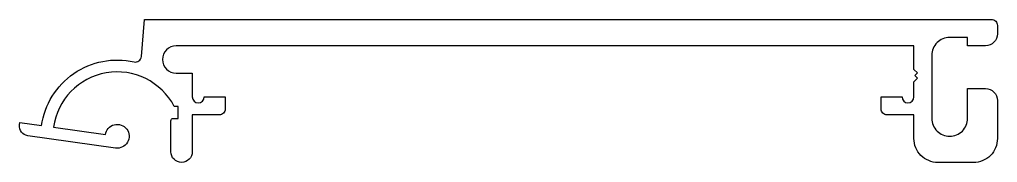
# Model space of a CAD drawing. Extents: x 663.2 to 745.2, y 486.9 to 498.9.
import ezdxf

# ---------------------------------------------------------------- set-up
doc = ezdxf.new("R2010")
doc.units = 0
doc.layers.get('0').update_dxf_attribs({"linetype": 'CONTINUOUS'})

msp = doc.modelspace()

# ---------------------------------------------------------------- linework, layer by layer
msp.add_lwpolyline([(735.405, 492.423), (737.155, 492.423, 1), (738.155, 492.423), (738.155, 493.691), (738.455, 493.991), (738.23, 494.216), (738.455, 494.441), (738.155, 494.741), (738.155, 496.723), (676.305, 496.723, 0.414214), (675.155, 495.573, 0.414214), (676.305, 494.423), (677.655, 494.423), (677.655, 492.423, 1), (678.655, 492.423), (680.405, 492.423), (680.405, 491.423, -0.414214), (679.905, 490.923), (677.655, 490.923), (677.655, 487.823, -0.414214), (676.755, 486.923, -0.414214), (675.855, 487.823), (675.855, 490.423, -0.414214), (676.055, 490.623), (676.455, 490.623), (676.455, 491.623), (676.142, 491.623, 0.729356), (666.008, 489.874), (670.365, 489.262, -2.414214), (671.216, 488.133), (663.858, 489.167, -0.414214), (663.178, 490.07), (663.205, 490.268), (665.018, 490.014, -0.438997), (672.774, 495.364, 0.454701), (673.383, 495.808), (673.655, 498.923), (744.655, 498.923, -0.414214), (745.155, 498.423), (745.155, 497.723, -0.414214), (744.155, 496.723), (742.655, 496.723), (742.655, 497.423), (741.155, 497.423, 0.414214), (739.655, 495.923), (739.655, 490.623, 0.414214), (741.155, 489.123, 0.414214), (742.655, 490.623), (742.655, 493.123), (744.155, 493.123, -0.414214), (745.155, 492.123), (745.155, 488.923, -0.414214), (743.155, 486.923), (740.155, 486.923, -0.414214), (738.155, 488.923), (738.155, 490.923), (735.905, 490.923, -0.414214), (735.405, 491.423)], format="xyb", close=True)

doc.saveas('drawing.dxf')
